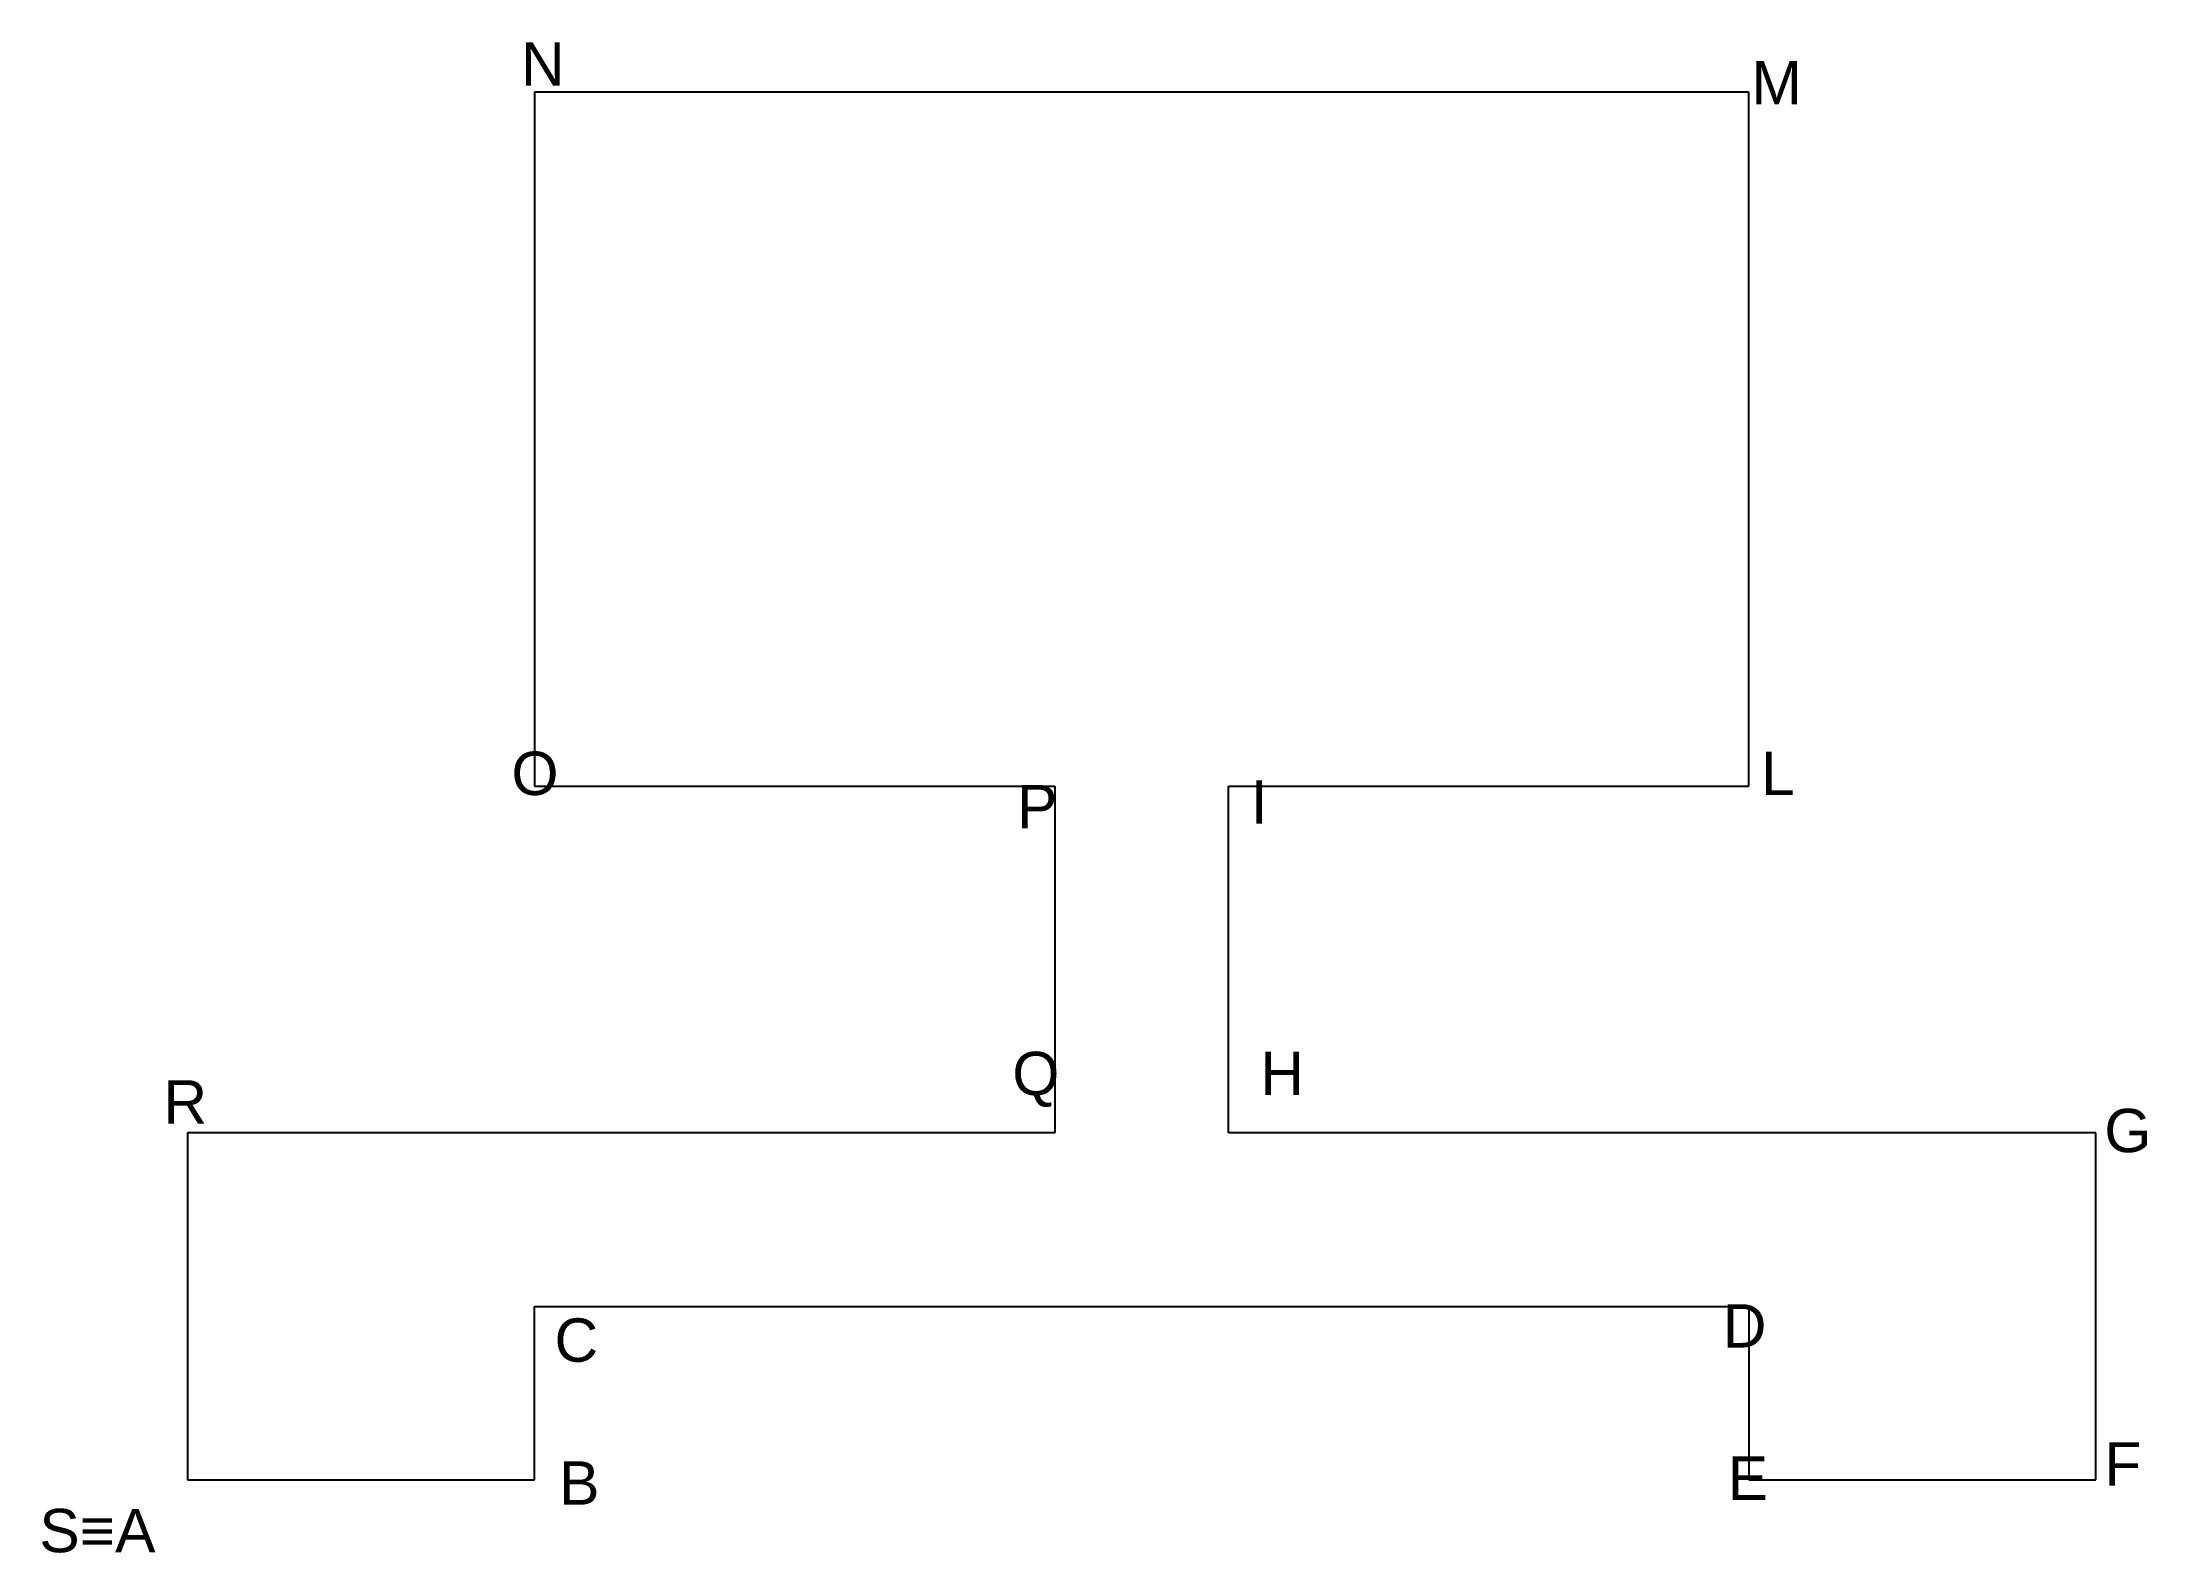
# Model space of a CAD drawing. Header units: millimetres. Extents: x 22 to 143, y 26 to 113.
import ezdxf

# ---------------------------------------------------------------- set-up
doc = ezdxf.new("R2010")
doc.units = ezdxf.units.MM
for name, color, linetype in [('coord cartesiane assolute', 7, 'Continuous'), ('coord cartesiane relative', 2, 'Continuous'), ('coord polari relative', 5, 'Continuous'), ('lettere', 1, 'Continuous')]:
    doc.layers.add(name, color=color, linetype=linetype)
doc.styles.get("Standard").update_dxf_attribs({"font": 'arial.ttf'})

msp = doc.modelspace()

# ---------------------------------------------------------------- linework, layer by layer
at = {"layer": 'coord cartesiane assolute'}
for p, q in [((120, 110), (50, 110)), ((50, 110), (50, 70)), ((120, 70), (120, 110)), ((50, 70), (80, 70)), ((80, 70), (80, 50)), ((90, 50), (90, 70)), ((90, 70), (120, 70)), ((80, 50), (30, 50)), ((30, 50), (30, 30)), ((140, 50), (90, 50)), ((140, 30), (140, 50)), ((50, 30), (50, 40)), ((50, 40), (120, 40)), ((120, 40), (120, 30)), ((30, 30), (50, 30)), ((120, 30), (140, 30))]:
    msp.add_line(p, q, dxfattribs=at)
at = {"layer": 'coord cartesiane relative'}
for p, q in [((120, 110), (50, 110)), ((50, 110), (50, 70)), ((120, 70), (120, 110)), ((50, 70), (80, 70)), ((80, 70), (80, 50)), ((90, 50), (90, 70)), ((90, 70), (120, 70)), ((80, 50), (30, 50)), ((30, 50), (30, 30)), ((140, 50), (90, 50)), ((140, 30), (140, 50)), ((50, 30), (50, 40)), ((50, 40), (120, 40)), ((120, 40), (120, 30)), ((30, 30), (50, 30)), ((120, 30), (140, 30))]:
    msp.add_line(p, q, dxfattribs=at)
at = {"layer": 'coord polari relative'}
for p, q in [((120, 110), (50, 110)), ((50, 110), (50, 70)), ((120, 70), (120, 110)), ((50, 70), (80, 70)), ((80, 70), (80, 50)), ((90, 50), (90, 70)), ((90, 70), (120, 70)), ((80, 50), (30, 50)), ((30, 50), (30, 30)), ((140, 50), (90, 50)), ((140, 30), (140, 50)), ((50, 30), (50, 40)), ((50, 40), (120, 40)), ((120, 40), (120, 30)), ((30, 30), (50, 30)), ((120, 30), (140, 30))]:
    msp.add_line(p, q, dxfattribs=at)

# ---------------------------------------------------------------- texts
at = {"layer": 'lettere'}
for s, p in [('N', (49.22, 110.38)), ('M', (120.14, 109.29)), ('O', (48.67, 69.48)), ('L', (120.69, 69.48)), ('P', (77.81, 67.56)), ('I', (91.28, 67.83)), ('Q', (77.54, 52.18)), ('H', (91.83, 52.18)), ('R', (28.61, 50.54)), ('G', (140.48, 48.89)), ('D', (118.49, 37.63)), ('C', (51.15, 36.81)), ('F', (140.48, 29.67)), ('B', (51.42, 28.57)), ('E', (118.77, 28.85)), ('S≡A', (21.46, 25.83))]:
    msp.add_text(s, height=2.5, dxfattribs=at).set_placement(p)

doc.saveas('drawing.dxf')
